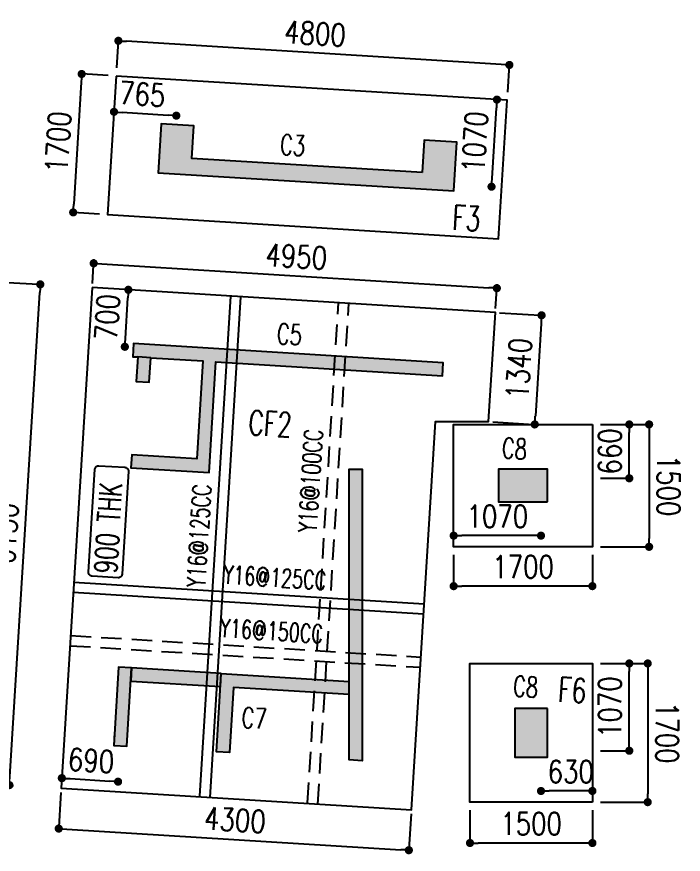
# Model space of a CAD drawing. Extents: x 473024 to 774629, y -1213442 to -1126596.
# Drawn here: x 503486 to 511652, y -1153427 to -1143160 of the extents above; entities that cross this region are included whole.
import ezdxf
from ezdxf.enums import TextEntityAlignment as Align

# ---------------------------------------------------------------- set-up
doc = ezdxf.new("R2010")
doc.units = 0
doc.header["$LTSCALE"] = 100
doc.header["$MEASUREMENT"] = 0
doc.header["$PDMODE"] = 2
doc.header["$PDSIZE"] = -10
doc.linetypes.add('HIDDEN', pattern=[0.375, 0.25, -0.125])
doc.layers.get('0').update_dxf_attribs({"linetype": 'CONTINUOUS'})
doc.layers.get('Defpoints').update_dxf_attribs({"linetype": 'CONTINUOUS'})
for name, color, linetype in [('7', 7, 'CONTINUOUS'), ('C-STRU-COL-HAT', 253, 'CONTINUOUS'), ('COLNO', 6, 'CONTINUOUS'), ('column', 10, 'CONTINUOUS'), ('Footing', 2, 'CONTINUOUS'), ('Footing Nos', 4, 'CONTINUOUS'), ('S-FOOTDIM', 9, 'CONTINUOUS'), ('S-RCWALL', 6, 'CONTINUOUS'), ('TAB', 1, 'CONTINUOUS'), ('Text', 31, 'CONTINUOUS')]:
    doc.layers.add(name, color=color, linetype=linetype)
doc.styles.add('ROMANS', font='romans.shx', dxfattribs={"width": 0.8})
doc.styles.add('SUSHEEL', font='romans.shx', dxfattribs={"width": 0.75})
doc.dimstyles.new('dim100', dxfattribs={"dimtxt": 275, "dimasz": 100, "dimexe": 50, "dimexo": 50, "dimgap": 100, "dimtad": 1, "dimdec": 0, "dimrnd": 5, "dimzin": 0, "dimdsep": 46, "dimtxsty": 'ROMANS', "dimblk": 'DOT', "dimcen": 0.09, "dimclrd": 9, "dimclre": 9, "dimclrt": 3, "dimadec": 0, "dimazin": 0, "dimtfac": 1, "dimtdec": 0, "dimtofl": 0, "dimtmove": 1, "dimatfit": 0, "dimldrblk": 'DOT', "dimfxl": 1, "dimtolj": 1, "dimtzin": 0, "dimarcsym": 0})

# ---------------------------------------------------------------- blocks, each defined once
blk = doc.blocks.new('_Dot')
at = {"color": 0, "linetype": 'ByBlock', "lineweight": -2}
blk.add_line((-0.5, 0), (-1, 0), dxfattribs=at)
at = {"color": 0, "linetype": 'ByBlock', "const_width": 0.5}
blk.add_lwpolyline([(-0.25, 0, 1), (0.25, 0, 1)], format="xyb", close=True, dxfattribs=at)
blk = doc.blocks.new('*D105')
at = {"layer": 'Defpoints', "color": 0, "transparency": 16777216}
for p in [(504704, -1143888), (504177, -1145559), (504599, -1145585)]:
    blk.add_point(p, dxfattribs=at)
at = {"layer": 'S-FOOTDIM', "color": 9, "lineweight": -2, "transparency": 16777216}
for p, q in [((504604, -1143882), (504281, -1143862)), ((504275, -1143962), (504183, -1145459)), ((504500, -1145579), (504177, -1145559))]:
    blk.add_line(p, q, dxfattribs=at)
at = {"layer": 'S-FOOTDIM', "color": 9, "lineweight": -2, "transparency": 16777216, "xscale": 100, "yscale": 100, "zscale": 100}
for p, rotation in [((504281, -1143862), 86.46637256714054), ((504177, -1145559), 266.4663725671406)]:
    blk.add_blockref('_Dot', p, dxfattribs=dict(at, rotation=rotation))
at = {"layer": 'S-FOOTDIM', "color": 3, "transparency": 16777216, "insert": (503992, -1144696), "char_height": 275, "attachment_point": 5, "rotation": 86.4664, "style": 'ROMANS'}
blk.add_mtext('\\A1;1700', dxfattribs=at)
blk = doc.blocks.new('*D106')
at = {"layer": 'Defpoints', "color": 0, "transparency": 16777216}
for p in [(504731, -1143455), (504704, -1143888), (509495, -1144184)]:
    blk.add_point(p, dxfattribs=at)
at = {"layer": 'S-FOOTDIM', "color": 9, "lineweight": -2, "transparency": 16777216}
for p, q in [((504710, -1143788), (504731, -1143455)), ((509422, -1143745), (504831, -1143461)), ((509501, -1144084), (509522, -1143751))]:
    blk.add_line(p, q, dxfattribs=at)
at = {"layer": 'S-FOOTDIM', "color": 9, "lineweight": -2, "transparency": 16777216, "xscale": 100, "yscale": 100, "zscale": 100}
for p, rotation in [((504731, -1143455), 176.4663725606887), ((509522, -1143751), 356.4663725606887)]:
    blk.add_blockref('_Dot', p, dxfattribs=dict(at, rotation=rotation))
at = {"layer": 'S-FOOTDIM', "color": 3, "transparency": 16777216, "insert": (507141, -1143366), "char_height": 275, "attachment_point": 5, "rotation": 356.4664, "style": 'ROMANS'}
blk.add_mtext('\\A1;4800', dxfattribs=at)
blk = doc.blocks.new('*D430')
at = {"layer": 'Defpoints', "color": 0, "linetype": 'ByBlock', "transparency": 16777216}
for p in [(505441, -1144373), (504669, -1144449), (505433, -1144497)]:
    blk.add_point(p, dxfattribs=at)
at = {"layer": 'S-FOOTDIM', "color": 9, "lineweight": -2, "transparency": 16777216}
for p, q in [((504676, -1144350), (504677, -1144326)), ((504777, -1144332), (505341, -1144367)), ((505439, -1144397), (505441, -1144373))]:
    blk.add_line(p, q, dxfattribs=at)
at = {"layer": 'S-FOOTDIM', "color": 9, "linetype": 'ByBlock', "lineweight": -2, "transparency": 16777216, "xscale": 100, "yscale": 100, "zscale": 100}
for p, rotation in [((504677, -1144326), 176.4663727768393), ((505441, -1144373), 356.4663727768393)]:
    blk.add_blockref('_Dot', p, dxfattribs=dict(at, rotation=rotation))
at = {"layer": 'S-FOOTDIM', "color": 3, "linetype": 'ByBlock', "transparency": 16777216, "insert": (505024, -1144109), "char_height": 275, "attachment_point": 5, "rotation": 356.4664, "style": 'ROMANS'}
blk.add_mtext('\\A1;765', dxfattribs=at)
blk = doc.blocks.new('DOT')
at = {"layer": '7', "color": 0, "linetype": 'ByBlock'}
blk.add_line((-0.5, 0), (-1, 0), dxfattribs=at)
at = {"layer": '7', "color": 0, "linetype": 'ByBlock', "const_width": 0.5}
blk.add_lwpolyline([(-0.25, 0, 1), (0.25, 0, 1)], format="xyb", close=True, dxfattribs=at)
blk = doc.blocks.new('*D431')
at = {"layer": 'Defpoints', "color": 0, "linetype": 'ByBlock', "transparency": 16777216}
for p in [(509369, -1144176), (509495, -1144184), (509429, -1145252)]:
    blk.add_point(p, dxfattribs=at)
at = {"layer": 'S-FOOTDIM', "color": 9, "lineweight": -2, "transparency": 16777216}
for p, q in [((509395, -1144178), (509369, -1144176)), ((509309, -1145144), (509363, -1144276)), ((509329, -1145246), (509303, -1145244))]:
    blk.add_line(p, q, dxfattribs=at)
at = {"layer": 'S-FOOTDIM', "color": 9, "linetype": 'ByBlock', "lineweight": -2, "transparency": 16777216, "xscale": 100, "yscale": 100, "zscale": 100}
for p, rotation in [((509369, -1144176), 86.46637256645941), ((509303, -1145244), 266.4663725664594)]:
    blk.add_blockref('_Dot', p, dxfattribs=dict(at, rotation=rotation))
at = {"layer": 'S-FOOTDIM', "color": 3, "linetype": 'ByBlock', "transparency": 16777216, "insert": (509099, -1144696), "char_height": 275, "attachment_point": 5, "rotation": 86.4664, "style": 'ROMANS'}
blk.add_mtext('\\A1;1070', dxfattribs=at)
blk = doc.blocks.new('*D442')
at = {"layer": 'Defpoints', "color": 0, "linetype": 'ByBlock', "transparency": 16777216}
for p in [(510539, -1151088), (510991, -1151088), (510539, -1152158)]:
    blk.add_point(p, dxfattribs=at)
at = {"layer": 'S-FOOTDIM', "color": 9, "lineweight": -2, "transparency": 16777216}
for p, q in [((510639, -1151088), (510991, -1151088)), ((510991, -1152058), (510991, -1151188)), ((510639, -1152158), (510991, -1152158))]:
    blk.add_line(p, q, dxfattribs=at)
at = {"layer": 'S-FOOTDIM', "color": 9, "linetype": 'ByBlock', "lineweight": -2, "transparency": 16777216, "xscale": 100, "yscale": 100, "zscale": 100}
for p, rotation in [((510991, -1151088), 90), ((510991, -1152158), 270)]:
    blk.add_blockref('_Dot', p, dxfattribs=dict(at, rotation=rotation))
at = {"layer": 'S-FOOTDIM', "color": 3, "linetype": 'ByBlock', "transparency": 16777216, "insert": (510753, -1151623), "char_height": 275, "attachment_point": 5, "rotation": 90, "style": 'ROMANS'}
blk.add_mtext('\\A1;1070', dxfattribs=at)
blk = doc.blocks.new('*D443')
at = {"layer": 'Defpoints', "color": 0, "linetype": 'ByBlock', "transparency": 16777216}
for p in [(509909, -1152651), (509909, -1152788), (510539, -1152788)]:
    blk.add_point(p, dxfattribs=at)
at = {"layer": 'S-FOOTDIM', "color": 9, "lineweight": -2, "transparency": 16777216}
for p, q in [((509909, -1152688), (509909, -1152651)), ((510439, -1152651), (510009, -1152651)), ((510539, -1152688), (510539, -1152651))]:
    blk.add_line(p, q, dxfattribs=at)
at = {"layer": 'S-FOOTDIM', "color": 9, "linetype": 'ByBlock', "lineweight": -2, "transparency": 16777216, "xscale": 100, "yscale": 100, "zscale": 100, "rotation": 180}
blk.add_blockref('_Dot', (509909, -1152651), dxfattribs=at)
at = {"layer": 'S-FOOTDIM', "color": 9, "linetype": 'ByBlock', "lineweight": -2, "transparency": 16777216, "xscale": 100, "yscale": 100, "zscale": 100}
blk.add_blockref('_Dot', (510539, -1152651), dxfattribs=at)
at = {"layer": 'S-FOOTDIM', "color": 3, "linetype": 'ByBlock', "transparency": 16777216, "insert": (510274, -1152414), "char_height": 275, "attachment_point": 5, "style": 'ROMANS'}
blk.add_mtext('\\A1;630', dxfattribs=at)
blk = doc.blocks.new('*D634')
at = {"layer": 'Defpoints', "color": 0, "linetype": 'ByBlock', "transparency": 16777216}
for p in [(510539, -1151088), (510539, -1152788), (511217, -1152788)]:
    blk.add_point(p, dxfattribs=at)
at = {"layer": 'S-FOOTDIM', "color": 9, "lineweight": -2, "transparency": 16777216}
for p, q in [((510639, -1151088), (511217, -1151088)), ((511217, -1151188), (511217, -1152688)), ((510639, -1152788), (511217, -1152788))]:
    blk.add_line(p, q, dxfattribs=at)
at = {"layer": 'S-FOOTDIM', "color": 9, "linetype": 'ByBlock', "lineweight": -2, "transparency": 16777216, "xscale": 99.99999999999999, "yscale": 99.99999999999999, "zscale": 99.99999999999999}
for p, rotation in [((511217, -1151088), 90.00245195598228), ((511217, -1152788), 270.0024519559823)]:
    blk.add_blockref('_Dot', p, dxfattribs=dict(at, rotation=rotation))
at = {"layer": 'S-FOOTDIM', "color": 3, "linetype": 'ByBlock', "transparency": 16777216, "insert": (511455, -1151938), "char_height": 275, "attachment_point": 5, "rotation": 270.0025, "style": 'ROMANS'}
blk.add_mtext('\\A1;1700', dxfattribs=at)
blk = doc.blocks.new('*D635')
at = {"layer": 'Defpoints', "color": 0, "linetype": 'ByBlock', "transparency": 16777216}
for p in [(509039, -1152788), (510539, -1152788), (509039, -1153289)]:
    blk.add_point(p, dxfattribs=at)
at = {"layer": 'S-FOOTDIM', "color": 9, "lineweight": -2, "transparency": 16777216}
for p, q in [((509039, -1152888), (509039, -1153289)), ((510539, -1152888), (510539, -1153289)), ((510439, -1153289), (509139, -1153289))]:
    blk.add_line(p, q, dxfattribs=at)
at = {"layer": 'S-FOOTDIM', "color": 9, "linetype": 'ByBlock', "lineweight": -2, "transparency": 16777216, "xscale": 99.99999999999999, "yscale": 99.99999999999999, "zscale": 99.99999999999999}
for p, rotation in [((509039, -1153289), 180.0024519559861), ((510539, -1153289), 0.002451955986087021)]:
    blk.add_blockref('_Dot', p, dxfattribs=dict(at, rotation=rotation))
at = {"layer": 'S-FOOTDIM', "color": 3, "linetype": 'ByBlock', "transparency": 16777216, "insert": (509789, -1153052), "char_height": 275, "attachment_point": 5, "rotation": 0.0025, "style": 'ROMANS'}
blk.add_mtext('\\A1;1500', dxfattribs=at)
blk = doc.blocks.new('*D642')
at = {"layer": 'Defpoints', "color": 0, "linetype": 'ByBlock', "transparency": 16777216}
for p in [(503251, -1146408), (503774, -1146441), (502872, -1152547)]:
    blk.add_point(p, dxfattribs=at)
at = {"layer": 'S-FOOTDIM', "color": 9, "lineweight": -2, "transparency": 16777216}
for p, q in [((503301, -1146412), (503823, -1146444)), ((503401, -1152479), (503767, -1146540)), ((502922, -1152550), (503445, -1152582))]:
    blk.add_line(p, q, dxfattribs=at)
at = {"layer": 'S-FOOTDIM', "color": 9, "linetype": 'ByBlock', "lineweight": -2, "transparency": 16777216, "xscale": 99.99999999999999, "yscale": 99.99999999999999, "zscale": 99.99999999999999}
for p, rotation in [((503774, -1146441), 86.46734625567166), ((503395, -1152579), 266.4673462556717)]:
    blk.add_blockref('_Dot', p, dxfattribs=dict(at, rotation=rotation))
at = {"layer": 'S-FOOTDIM', "color": 3, "linetype": 'ByBlock', "transparency": 16777216, "insert": (503347, -1149495), "char_height": 275, "attachment_point": 5, "rotation": 86.4673, "style": 'ROMANS'}
blk.add_mtext('\\A1;6150', dxfattribs=at)
blk = doc.blocks.new('*D646')
at = {"layer": 'Defpoints', "color": 0, "linetype": 'ByBlock', "transparency": 16777216}
for p in [(504030, -1152618), (508321, -1152883), (508290, -1153377)]:
    blk.add_point(p, dxfattribs=at)
at = {"layer": 'S-FOOTDIM', "color": 9, "lineweight": -2, "transparency": 16777216}
for p, q in [((504027, -1152668), (503997, -1153162)), ((508318, -1152933), (508287, -1153427)), ((504100, -1153118), (508191, -1153371))]:
    blk.add_line(p, q, dxfattribs=at)
at = {"layer": 'S-FOOTDIM', "color": 9, "linetype": 'ByBlock', "lineweight": -2, "transparency": 16777216, "xscale": 100, "yscale": 100, "zscale": 100}
for p, rotation in [((504000, -1153112), 176.467163230661), ((508290, -1153377), 356.467163230661)]:
    blk.add_blockref('_Dot', p, dxfattribs=dict(at, rotation=rotation))
at = {"layer": 'S-FOOTDIM', "color": 3, "linetype": 'ByBlock', "transparency": 16777216, "insert": (506160, -1153007), "char_height": 275, "attachment_point": 5, "rotation": 356.4672, "style": 'ROMANS'}
blk.add_mtext('\\A1;4300', dxfattribs=at)
blk = doc.blocks.new('*D647')
at = {"layer": 'Defpoints', "color": 0, "linetype": 'ByBlock', "transparency": 16777216}
for p in [(504409, -1146480), (509368, -1146488), (509350, -1146785)]:
    blk.add_point(p, dxfattribs=at)
at = {"layer": 'S-FOOTDIM', "color": 9, "lineweight": -2, "transparency": 16777216}
for p, q in [((504412, -1146430), (504431, -1146134)), ((504527, -1146190), (509268, -1146482)), ((509353, -1146735), (509371, -1146439))]:
    blk.add_line(p, q, dxfattribs=at)
at = {"layer": 'S-FOOTDIM', "color": 9, "linetype": 'ByBlock', "lineweight": -2, "transparency": 16777216, "xscale": 100, "yscale": 100, "zscale": 100}
for p, rotation in [((504428, -1146183), 176.4671632306634), ((509368, -1146488), 356.4671632306635)]:
    blk.add_blockref('_Dot', p, dxfattribs=dict(at, rotation=rotation))
at = {"layer": 'S-FOOTDIM', "color": 3, "linetype": 'ByBlock', "transparency": 16777216, "insert": (506912, -1146099), "char_height": 275, "attachment_point": 5, "rotation": 356.4672, "style": 'ROMANS'}
blk.add_mtext('\\A1;4950', dxfattribs=at)
blk = doc.blocks.new('*D648')
at = {"layer": 'Defpoints', "color": 0, "linetype": 'ByBlock', "transparency": 16777216}
for p in [(509350, -1146785), (509267, -1148123), (509833, -1148158)]:
    blk.add_point(p, dxfattribs=at)
at = {"layer": 'S-FOOTDIM', "color": 9, "lineweight": -2, "transparency": 16777216}
for p, q in [((509400, -1146788), (509966, -1146823)), ((509910, -1146920), (509840, -1148058)), ((509317, -1148126), (509883, -1148161))]:
    blk.add_line(p, q, dxfattribs=at)
at = {"layer": 'S-FOOTDIM', "color": 9, "linetype": 'ByBlock', "lineweight": -2, "transparency": 16777216}
for p, xscale, yscale, zscale, rotation in [((509916, -1146820), 100, 100, 100, 86.46716323066086), ((509833, -1148158), 99.99999999999999, 99.99999999999999, 99.99999999999999, 266.4671632306608)]:
    blk.add_blockref('_Dot', p, dxfattribs=dict(at, xscale=xscale, yscale=yscale, zscale=zscale, rotation=rotation))
at = {"layer": 'S-FOOTDIM', "color": 3, "linetype": 'ByBlock', "transparency": 16777216, "insert": (509638, -1147474), "char_height": 275, "attachment_point": 5, "rotation": 86.4672, "style": 'ROMANS'}
blk.add_mtext('\\A1;1340', dxfattribs=at)
blk = doc.blocks.new('*D649')
at = {"layer": 'Defpoints', "color": 0, "linetype": 'ByBlock', "transparency": 16777216}
for p in [(504727, -1152537), (504030, -1152618), (504719, -1152661)]:
    blk.add_point(p, dxfattribs=at)
at = {"layer": 'S-FOOTDIM', "color": 9, "lineweight": -2, "transparency": 16777216}
for p, q in [((504036, -1152518), (504038, -1152494)), ((504138, -1152500), (504627, -1152531)), ((504725, -1152561), (504727, -1152537))]:
    blk.add_line(p, q, dxfattribs=at)
at = {"layer": 'S-FOOTDIM', "color": 9, "linetype": 'ByBlock', "lineweight": -2, "transparency": 16777216}
for p, xscale, yscale, zscale, rotation in [((504038, -1152494), 99.99999999999999, 99.99999999999999, 99.99999999999999, 176.4671632306661), ((504727, -1152537), 100, 100, 100, 356.4671632306661)]:
    blk.add_blockref('_Dot', p, dxfattribs=dict(at, xscale=xscale, yscale=yscale, zscale=zscale, rotation=rotation))
at = {"layer": 'S-FOOTDIM', "color": 3, "linetype": 'ByBlock', "transparency": 16777216, "insert": (504397, -1152278), "char_height": 275, "attachment_point": 5, "rotation": 356.4672, "style": 'ROMANS'}
blk.add_mtext('\\A1;690', dxfattribs=at)
blk = doc.blocks.new('*D650')
at = {"layer": 'Defpoints', "color": 0, "linetype": 'ByBlock', "transparency": 16777216}
for p in [(504853, -1146507), (504940, -1146513), (504896, -1147211)]:
    blk.add_point(p, dxfattribs=at)
at = {"layer": 'S-FOOTDIM', "color": 9, "lineweight": -2, "transparency": 16777216}
for p, q in [((504840, -1146506), (504853, -1146507)), ((504816, -1147106), (504847, -1146607)), ((504797, -1147205), (504810, -1147206))]:
    blk.add_line(p, q, dxfattribs=at)
at = {"layer": 'S-FOOTDIM', "color": 9, "linetype": 'ByBlock', "lineweight": -2, "transparency": 16777216}
for p, xscale, yscale, zscale, rotation in [((504853, -1146507), 99.99999999999999, 99.99999999999999, 99.99999999999999, 86.46716323066184), ((504810, -1147206), 100, 100, 100, 266.4671632306618)]:
    blk.add_blockref('_Dot', p, dxfattribs=dict(at, xscale=xscale, yscale=yscale, zscale=zscale, rotation=rotation))
at = {"layer": 'S-FOOTDIM', "color": 3, "linetype": 'ByBlock', "transparency": 16777216, "insert": (504594, -1146842), "char_height": 275, "attachment_point": 5, "rotation": 86.4672, "style": 'ROMANS'}
blk.add_mtext('\\A1;700', dxfattribs=at)
blk = doc.blocks.new('*D858')
at = {"layer": 'Defpoints', "color": 0, "linetype": 'ByBlock', "transparency": 16777216}
for p in [(510539, -1148158), (510539, -1149658), (511234, -1149658)]:
    blk.add_point(p, dxfattribs=at)
at = {"layer": 'S-FOOTDIM', "color": 9, "lineweight": -2, "transparency": 16777216}
for p, q in [((510639, -1148158), (511234, -1148158)), ((511234, -1148258), (511234, -1149558)), ((510639, -1149658), (511234, -1149658))]:
    blk.add_line(p, q, dxfattribs=at)
at = {"layer": 'S-FOOTDIM', "color": 9, "linetype": 'ByBlock', "lineweight": -2, "transparency": 16777216, "xscale": 99.99999999999999, "yscale": 99.99999999999999, "zscale": 99.99999999999999}
for p, rotation in [((511234, -1148158), 90.00245195599943), ((511234, -1149658), 270.0024519559994)]:
    blk.add_blockref('_Dot', p, dxfattribs=dict(at, rotation=rotation))
at = {"layer": 'S-FOOTDIM', "color": 3, "linetype": 'ByBlock', "transparency": 16777216, "insert": (511472, -1148908), "char_height": 275, "attachment_point": 5, "rotation": 270.0025, "style": 'ROMANS'}
blk.add_mtext('\\A1;1500', dxfattribs=at)
blk = doc.blocks.new('*D859')
at = {"layer": 'Defpoints', "color": 0, "linetype": 'ByBlock', "transparency": 16777216}
for p in [(508839, -1149658), (510539, -1149658), (508839, -1150140)]:
    blk.add_point(p, dxfattribs=at)
at = {"layer": 'S-FOOTDIM', "color": 9, "lineweight": -2, "transparency": 16777216}
for p, q in [((508839, -1149758), (508839, -1150140)), ((510539, -1149758), (510539, -1150140)), ((510439, -1150140), (508939, -1150140))]:
    blk.add_line(p, q, dxfattribs=at)
at = {"layer": 'S-FOOTDIM', "color": 9, "linetype": 'ByBlock', "lineweight": -2, "transparency": 16777216, "xscale": 99.99999999999999, "yscale": 99.99999999999999, "zscale": 99.99999999999999}
for p, rotation in [((508839, -1150140), 180.0024519560039), ((510539, -1150140), 0.002451956003873927)]:
    blk.add_blockref('_Dot', p, dxfattribs=dict(at, rotation=rotation))
at = {"layer": 'S-FOOTDIM', "color": 3, "linetype": 'ByBlock', "transparency": 16777216, "insert": (509689, -1149903), "char_height": 275, "attachment_point": 5, "rotation": 0.0025, "style": 'ROMANS'}
blk.add_mtext('\\A1;1700', dxfattribs=at)
blk = doc.blocks.new('*D856')
at = {"layer": 'Defpoints', "color": 0, "linetype": 'ByBlock', "transparency": 16777216}
for p in [(508839, -1149521), (508839, -1149658), (509909, -1149658)]:
    blk.add_point(p, dxfattribs=at)
at = {"layer": 'S-FOOTDIM', "color": 9, "lineweight": -2, "transparency": 16777216}
for p, q in [((508839, -1149558), (508839, -1149521)), ((509809, -1149521), (508939, -1149521)), ((509909, -1149558), (509909, -1149521))]:
    blk.add_line(p, q, dxfattribs=at)
at = {"layer": 'S-FOOTDIM', "color": 9, "linetype": 'ByBlock', "lineweight": -2, "transparency": 16777216, "xscale": 100, "yscale": 100, "zscale": 100, "rotation": 180}
blk.add_blockref('_Dot', (508839, -1149521), dxfattribs=at)
at = {"layer": 'S-FOOTDIM', "color": 9, "linetype": 'ByBlock', "lineweight": -2, "transparency": 16777216, "xscale": 100, "yscale": 100, "zscale": 100}
blk.add_blockref('_Dot', (509909, -1149521), dxfattribs=at)
at = {"layer": 'S-FOOTDIM', "color": 3, "linetype": 'ByBlock', "transparency": 16777216, "insert": (509374, -1149284), "char_height": 275, "attachment_point": 5, "style": 'ROMANS'}
blk.add_mtext('\\A1;1070', dxfattribs=at)
blk = doc.blocks.new('*D857')
at = {"layer": 'Defpoints', "color": 0, "linetype": 'ByBlock', "transparency": 16777216}
for p in [(510539, -1148158), (510991, -1148158), (510539, -1148818)]:
    blk.add_point(p, dxfattribs=at)
at = {"layer": 'S-FOOTDIM', "color": 9, "lineweight": -2, "transparency": 16777216}
for p, q in [((510639, -1148158), (510991, -1148158)), ((510991, -1148718), (510991, -1148258)), ((510639, -1148818), (510991, -1148818))]:
    blk.add_line(p, q, dxfattribs=at)
at = {"layer": 'S-FOOTDIM', "color": 9, "linetype": 'ByBlock', "lineweight": -2, "transparency": 16777216, "xscale": 100, "yscale": 100, "zscale": 100}
for p, rotation in [((510991, -1148158), 90), ((510991, -1148818), 270)]:
    blk.add_blockref('_Dot', p, dxfattribs=dict(at, rotation=rotation))
at = {"layer": 'S-FOOTDIM', "color": 3, "linetype": 'ByBlock', "transparency": 16777216, "insert": (510753, -1148488), "char_height": 275, "attachment_point": 5, "rotation": 90, "style": 'ROMANS'}
blk.add_mtext('\\A1;660', dxfattribs=at)

msp = doc.modelspace()

# ---------------------------------------------------------------- hatches: boundary and pattern name
at = {"layer": 'C-STRU-COL-HAT'}
h = msp.add_hatch(color=256, dxfattribs=at)
h.dxf.hatch_style = 1
h.paths.add_polyline_path([(508453.6, -1145071.5), (505629, -1144897.1), (505653.6, -1144497.8), (505254.4, -1144473.2), (505217.4, -1145072), (508840.5, -1145295.8), (508840.5, -1145295.8), (508840.5, -1145295.8), (508877.5, -1144696.9), (508478.3, -1144672.2)])
h = msp.add_hatch(color=256, dxfattribs=at)
h.dxf.hatch_style = 1
h.paths.add_polyline_path([(508710.6, -1147401.7), (504917.8, -1147167.5), (504907.9, -1147327.2), (505766.3, -1147380.2), (505692.3, -1148577.9), (504893.9, -1148528.6), (504884, -1148688.3), (505842.2, -1148747.5), (505926, -1147390.1), (508700.7, -1147561.4)])
h = msp.add_hatch(color=256, dxfattribs=at)
h.dxf.hatch_style = 1
h.paths.add_polyline_path([(505127.5, -1147340.8), (504967.8, -1147330.9), (504949.3, -1147630.4), (505109, -1147640.2)])
h = msp.add_hatch(color=256, dxfattribs=at)
h.dxf.hatch_style = 1
h.paths.add_polyline_path([(507718.8, -1148708.2), (507718.8, -1152279.8), (507558.8, -1152270), (507558.8, -1148708.2)])
h = msp.add_hatch(color=256, dxfattribs=at)
h.dxf.hatch_style = 1
h.paths.add_polyline_path([(509988.8, -1148708.2), (509988.8, -1149108.2), (509388.8, -1149108.2), (509388.8, -1148708.2)])
h = msp.add_hatch(color=256, dxfattribs=at)
h.dxf.hatch_style = 1
h.paths.add_polyline_path([(504892.8, -1151143.5), (504733.1, -1151133.7), (504673.9, -1152091.8), (504833.6, -1152101.7)])
h = msp.add_hatch(color=256, dxfattribs=at)
h.dxf.hatch_style = 1
h.paths.add_polyline_path([(505990.7, -1151211.3), (504892.8, -1151143.5), (504882.9, -1151303.2), (505980.8, -1151371)])
h = msp.add_hatch(color=256, dxfattribs=at)
h.dxf.hatch_style = 1
h.paths.add_polyline_path([(507558.8, -1151468.4), (507558.8, -1151308.1), (505990.7, -1151211.3), (505931.5, -1152169.5), (506091.2, -1152179.3), (506140.5, -1151380.9)])
h = msp.add_hatch(color=256, dxfattribs=at)
h.dxf.hatch_style = 1
h.paths.add_polyline_path([(509588.8, -1151638.2), (509988.8, -1151638.2), (509988.8, -1152238.2), (509588.8, -1152238.2)])

# ---------------------------------------------------------------- linework, layer by layer
at = {"layer": 'column', "color": 1, "elevation": 0}
for points in [[(508453.6, -1145071.5), (505629, -1144897.1), (505653.6, -1144497.8), (505254.4, -1144473.2), (505217.4, -1145072), (508840.5, -1145295.8), (508840.5, -1145295.8), (508840.5, -1145295.8), (508877.5, -1144696.9), (508478.3, -1144672.2), (508453.6, -1145071.5)], [(505127.5, -1147340.8), (505766.3, -1147380.2), (505692.3, -1148577.9), (504893.9, -1148528.6), (504884, -1148688.3), (505842.2, -1148747.5), (505926, -1147390.1), (508700.7, -1147561.4), (508710.6, -1147401.7), (508710.6, -1147401.7), (508710.6, -1147401.7), (504917.8, -1147167.5), (504907.9, -1147327.2), (504967.8, -1147330.9), (504949.3, -1147630.4), (505109, -1147640.2), (505127.5, -1147340.8)], [(504683.8, -1151932.2), (504673.9, -1152091.9), (504833.6, -1152101.7)]]:
    msp.add_lwpolyline(points, dxfattribs=at)
for points in [[(505127.5, -1147340.8), (504967.8, -1147330.9), (504949.3, -1147630.4), (505109, -1147640.2)], [(509988.8, -1149108.2), (509988.8, -1148708.2), (509388.8, -1148708.2), (509388.8, -1149108.2)], [(509988.8, -1149108.2), (509988.8, -1148708.2), (509388.8, -1148708.2), (509388.8, -1149108.2)], [(509988.8, -1151638.2), (509588.8, -1151638.2), (509588.8, -1152238.2), (509988.8, -1152238.2)], [(509988.8, -1151638.2), (509588.8, -1151638.2), (509588.8, -1152238.2), (509988.8, -1152238.2)]]:
    msp.add_lwpolyline(points, close=True, dxfattribs=at)
at = {"layer": 'Footing', "elevation": 0}
for points in [[(504704.1, -1143888.2), (504599.3, -1145585), (509390.2, -1145880.8), (509495, -1144184.1)], [(510538.8, -1148158.1), (510538.8, -1149658.1), (508838.8, -1149658.2), (508838.8, -1148158.2)], [(510538.8, -1152788.1), (509038.8, -1152788.2), (509038.7, -1151088.2), (510538.7, -1151088.1)]]:
    msp.add_lwpolyline(points, close=True, dxfattribs=at)
msp.add_lwpolyline([(504409.2, -1146479.9), (504030.2, -1152618.2), (508320.9, -1152883.1), (508614.8, -1148123.3), (509267.2, -1148123.3), (509349.8, -1146784.9), (504409.2, -1146479.9)], dxfattribs=at)
at = {"layer": 'S-RCWALL', "elevation": 0}
for points in [[(507718.8, -1148708.2), (507718.8, -1148708.2), (507718.8, -1148708.2), (507718.8, -1152279.8), (507558.8, -1152270), (507558.8, -1148708.2), (507718.8, -1148708.2)], [(507558.8, -1151468.4), (506140.5, -1151380.9), (506091.2, -1152179.3), (505931.5, -1152169.5), (505990.7, -1151211.3), (507558.8, -1151308.1)]]:
    msp.add_lwpolyline(points, dxfattribs=at)
msp.add_lwpolyline([(504892.8, -1151143.5), (504733.1, -1151133.7), (504673.9, -1152091.8), (504833.6, -1152101.7)], close=True, dxfattribs=at)
at = {"layer": 'S-RCWALL', "color": 1, "elevation": 0}
msp.add_lwpolyline([(505990.7, -1151211.3), (504892.8, -1151143.5), (504882.9, -1151303.2), (505980.8, -1151371)], close=True, dxfattribs=at)
at = {"layer": 'TAB', "color": 1}
for p, q in [((505728.4, -1152715.2, 0), (506106.9, -1146584.7, 0)), ((505853.8, -1152730.8, 0), (506232.8, -1146592.5, 0)), ((504186.3, -1150090.1, 0), (508477, -1150355, 0)), ((504178.5, -1150216, 0), (508469.2, -1150480.9, 0))]:
    msp.add_line(p, q, dxfattribs=at)
at = {"layer": 'TAB', "color": 1, "linetype": 'HIDDEN', "ltscale": 10}
for p, q in [((507049.2, -1152796.8, 0), (507427.7, -1146666.2, 0)), ((507174.6, -1152812.3, 0), (507553.6, -1146674, 0)), ((504145.9, -1150744.6, 0), (508436.6, -1151009.5, 0)), ((504138.1, -1150870.5, 0), (508428.8, -1151135.4, 0))]:
    msp.add_line(p, q, dxfattribs=at)
at = {"layer": 'Text', "color": 4, "elevation": 0}
msp.add_lwpolyline([(504366.1, -1149969.5), (504444.1, -1148706.7, -0.4142136), (504493, -1148663.4), (504810.7, -1148683.1, -0.4142136), (504854, -1148732), (504776, -1149994.9, -0.4142136), (504727.1, -1150038.1), (504409.4, -1150018.5, -0.4142136)], format="xyb", close=True, dxfattribs=at)

# ---------------------------------------------------------------- texts
at = {"color": 3, "style": 'SUSHEEL', "width": 0.7}
for s, rotation, p in [('Y16@100CC', 86.46716, (507159.8, -1149486.2, 0)), ('Y16@125CC', 86.46716, (505792.5, -1150158.8, 0)), ('Y16@125CC', 356.46716, (506011.2, -1150109, 0)), ('Y16@150CC', 356.46716, (505970.8, -1150763.5, 0))]:
    msp.add_text(s, height=225, rotation=rotation, dxfattribs=at).set_placement(p)
at = {"layer": 'COLNO', "style": 'ROMANS', "width": 0.7}
for s, rotation, p in [('C3', 356.46637, (507027.7, -1144619.5, 0)), ('C5', 356.46716, (506988.2, -1146938.3, 0)), ('C8', 356.47046, (509745.2, -1148338.4, 0)), ('C8', 356.47046, (509882.6, -1151258.3, 0)), ('C7', 356.46716, (506555.1, -1151643.3, 0))]:
    msp.add_text(s, height=250, rotation=rotation, dxfattribs=at).set_placement(p, align=Align.TOP_RIGHT)
at = {"layer": 'Footing Nos', "color": 6, "style": 'ROMANS', "width": 0.7}
for s, rotation, p in [('F3', 356.46637, (509176.8, -1145490.4, 0)), ('CF2', 356.46716, (506866, -1148015.8, 0)), ('F6', 356.47044, (510474, -1151276.3, 0))]:
    msp.add_text(s, height=300, rotation=rotation, dxfattribs=at).set_placement(p, align=Align.TOP_RIGHT)
at = {"layer": 'Text', "color": 6, "style": 'ROMANS', "width": 0.7}
msp.add_text('900 THK', height=275, rotation=86.46716, dxfattribs=at).set_placement((504710.4, -1149990.8, 0))

# ---------------------------------------------------------------- dimensions: what is measured, and where the dimension line sits
at = {"layer": 'S-FOOTDIM', "color": 3}
for base, p1, p2, angle, override, picture, middle in [((504730.9, -1143455.3, 0), (509495, -1144184.1, 0), (504704.1, -1143888.2, 0), 356.46637, {"dimexe": 0, "dimexo": 100, "dimpost": '\\X'}, '*D106', (507140.9, -1143366.2, 0)), ((504176.7, -1145558.9, 0), (504704.1, -1143888.2, 0), (504599.3, -1145585, 0), 266.46637, {"dimexe": 0, "dimexo": 100, "dimpost": '\\X'}, '*D105', (503992, -1144695.9, 0)), ((510990.7, -1151088.1, 0), (510538.7, -1152158, 0), (510538.7, -1151088.1, 0), 90, {"dimexe": 0, "dimexo": 100, "dimpost": '\\X', "dimblk": 'Dot'}, '*D442', (510753.2, -1151623.1, 0))]:
    dim = msp.add_linear_dim(base=base, p1=p1, p2=p2, angle=angle, dimstyle='dim100', override=override, dxfattribs=at)
    dim.commit()
    dim.dimension.update_dxf_attribs({"geometry": picture, "text_midpoint": middle})
for base, p1, p2, angle, override, picture, middle, dimtype in [((505440.9, -1144372.8, 0), (504669.5, -1144449.4, 0), (505433.3, -1144496.6, 0), 356.46637, {"dimexe": 0, "dimexo": 100, "dimpost": '\\X', "dimblk": 'Dot'}, '*D430', (505009.1, -1144346.1, 0), 161), ((504852.8, -1146507.3, 0), (504896.4, -1147211.3, 0), (504939.5, -1146512.6, 0), 86.46716, {"dimexe": 0, "dimexo": 100, "dimpost": '\\X'}, '*D650', (504831.3, -1146856.6, 0), 160), ((510990.7, -1148158.1), (510538.8, -1148818, 0), (510538.8, -1148158.1, 0), 90, {"dimexe": 0, "dimexo": 100, "dimpost": '\\X', "dimblk": 'Dot'}, '*D857', (510990.7, -1148488.1), 160), ((504726.6, -1152536.8, 0), (504030.2, -1152618.2, 0), (504718.9, -1152660.7, 0), 356.46716, {"dimexe": 0, "dimexo": 100, "dimpost": '\\X'}, '*D649', (504382.2, -1152515.5, 0), 160)]:
    dim = msp.add_linear_dim(base=base, p1=p1, p2=p2, angle=angle, dimstyle='dim100', override=override, dxfattribs=at)
    dim.commit()
    dim.dimension.update_dxf_attribs({"geometry": picture, "text_midpoint": middle, "dimtype": dimtype})
for p1, p2, distance, override, picture, middle in [((509429.1, -1145251.9, 0), (509495, -1144184.1, 0), 126.2, {"dimexe": 0, "dimexo": 100, "dimpost": '\\X', "dimblk": 'Dot'}, '*D431', (509099, -1144695.6)), ((510538.8, -1148158.1, 0), (510538.8, -1149658.1, 0), 695.4, {"dimexe": 0, "dimexo": 100, "dimpost": '\\X'}, '*D858', (511471.7, -1148908.1, 0)), ((510538.8, -1149658.1, 0), (508838.8, -1149658.2, 0), 482.3, {"dimexe": 0, "dimexo": 100, "dimpost": '\\X'}, '*D859', (509688.8, -1149903, 0)), ((510538.7, -1151088.1, 0), (510538.8, -1152788.1, 0), 678.4, {"dimexe": 0, "dimexo": 100, "dimpost": '\\X'}, '*D634', (511454.7, -1151938.1, 0)), ((510538.8, -1152788.1, 0), (509038.8, -1152788.2, 0), 501.2, {"dimexe": 0, "dimexo": 100, "dimpost": '\\X', "dimblk": 'Dot'}, '*D635', (509788.8, -1153051.9, 0))]:
    dim = msp.add_aligned_dim(p1=p1, p2=p2, distance=distance, dimstyle='dim100', override=override, dxfattribs=at)
    dim.commit()
    dim.dimension.update_dxf_attribs({"geometry": picture, "text_midpoint": middle})
at = {"layer": 'S-FOOTDIM'}
for base, p1, p2, angle, picture, middle in [((509368.1, -1146488.4, 0), (504409.2, -1146479.9, 0), (509349.8, -1146784.9, 0), 356.46716, '*D647', (506912.4, -1146098.9, 0)), ((503773.5, -1146440.7, 0), (502872.5, -1152546.8, 0), (503251.4, -1146408.5, 0), 86.46735, '*D642', (503347, -1149495.2, 0)), ((509833.4, -1148158.2, 0), (509349.8, -1146784.9, 0), (509267.2, -1148123.3, 0), 86.46716, '*D648', (509637.6, -1147474.4, 0)), ((508290.4, -1153376.8, 0), (504030.2, -1152618.2, 0), (508320.9, -1152883.1, 0), 356.46716, '*D646', (506159.7, -1153007.3, 0))]:
    dim = msp.add_linear_dim(base=base, p1=p1, p2=p2, angle=angle, dimstyle='dim100', override={"dimpost": '\\X'}, dxfattribs=at)
    dim.commit()
    dim.dimension.update_dxf_attribs({"geometry": picture, "text_midpoint": middle})
at = {"layer": 'S-FOOTDIM', "color": 3}
dim = msp.add_linear_dim(base=(508838.8, -1149521.2), p1=(509908.8, -1149658.2, 0), p2=(508838.8, -1149658.2, 0), dimstyle='dim100', override={"dimexe": 0, "dimexo": 100, "dimpost": '\\X', "dimblk": 'Dot'}, dxfattribs=at)
dim.commit()
dim.dimension.update_dxf_attribs({"geometry": '*D856', "text_midpoint": (509373.8, -1149283.7)})
dim = msp.add_linear_dim(base=(509908.8, -1152651.2, 0), p1=(510538.8, -1152788.1, 0), p2=(509908.8, -1152788.2, 0), dimstyle='dim100', override={"dimexe": 0, "dimexo": 100, "dimpost": '\\X', "dimblk": 'Dot'}, dxfattribs=at)
dim.commit()
dim.dimension.update_dxf_attribs({"geometry": '*D443', "text_midpoint": (510273.8, -1152651.2, 0), "dimtype": 160})

doc.saveas('drawing.dxf')
